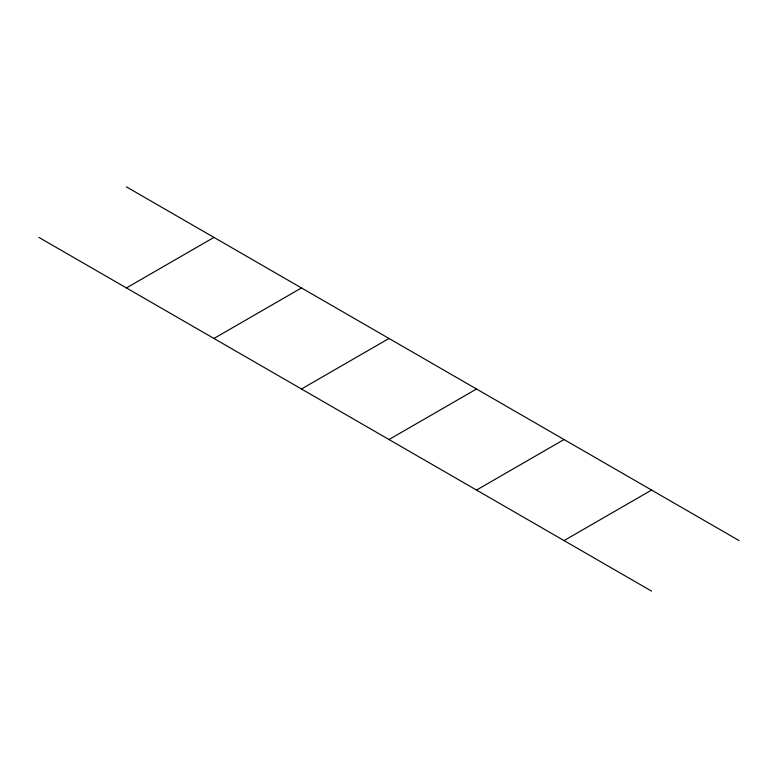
<?xml version="1.0" encoding="UTF-8"?>
<svg xmlns="http://www.w3.org/2000/svg" width="778" height="778" viewBox="0 0 778 778"><rect width="100%" height="100%" fill="white"/><g stroke="black" fill="none" stroke-linecap="round" stroke-linejoin="round"><path stroke-width="1.17" d="M126.425 287.938L213.95 237.407M213.95 338.469L301.475 287.938M301.475 389L389 338.469M389 439.531L476.525 389M476.525 490.062L564.05 439.531M564.05 540.593L651.575 490.062M126.425 186.876L739.1 540.593M38.9 237.407L651.575 591.124"/></g></svg>
